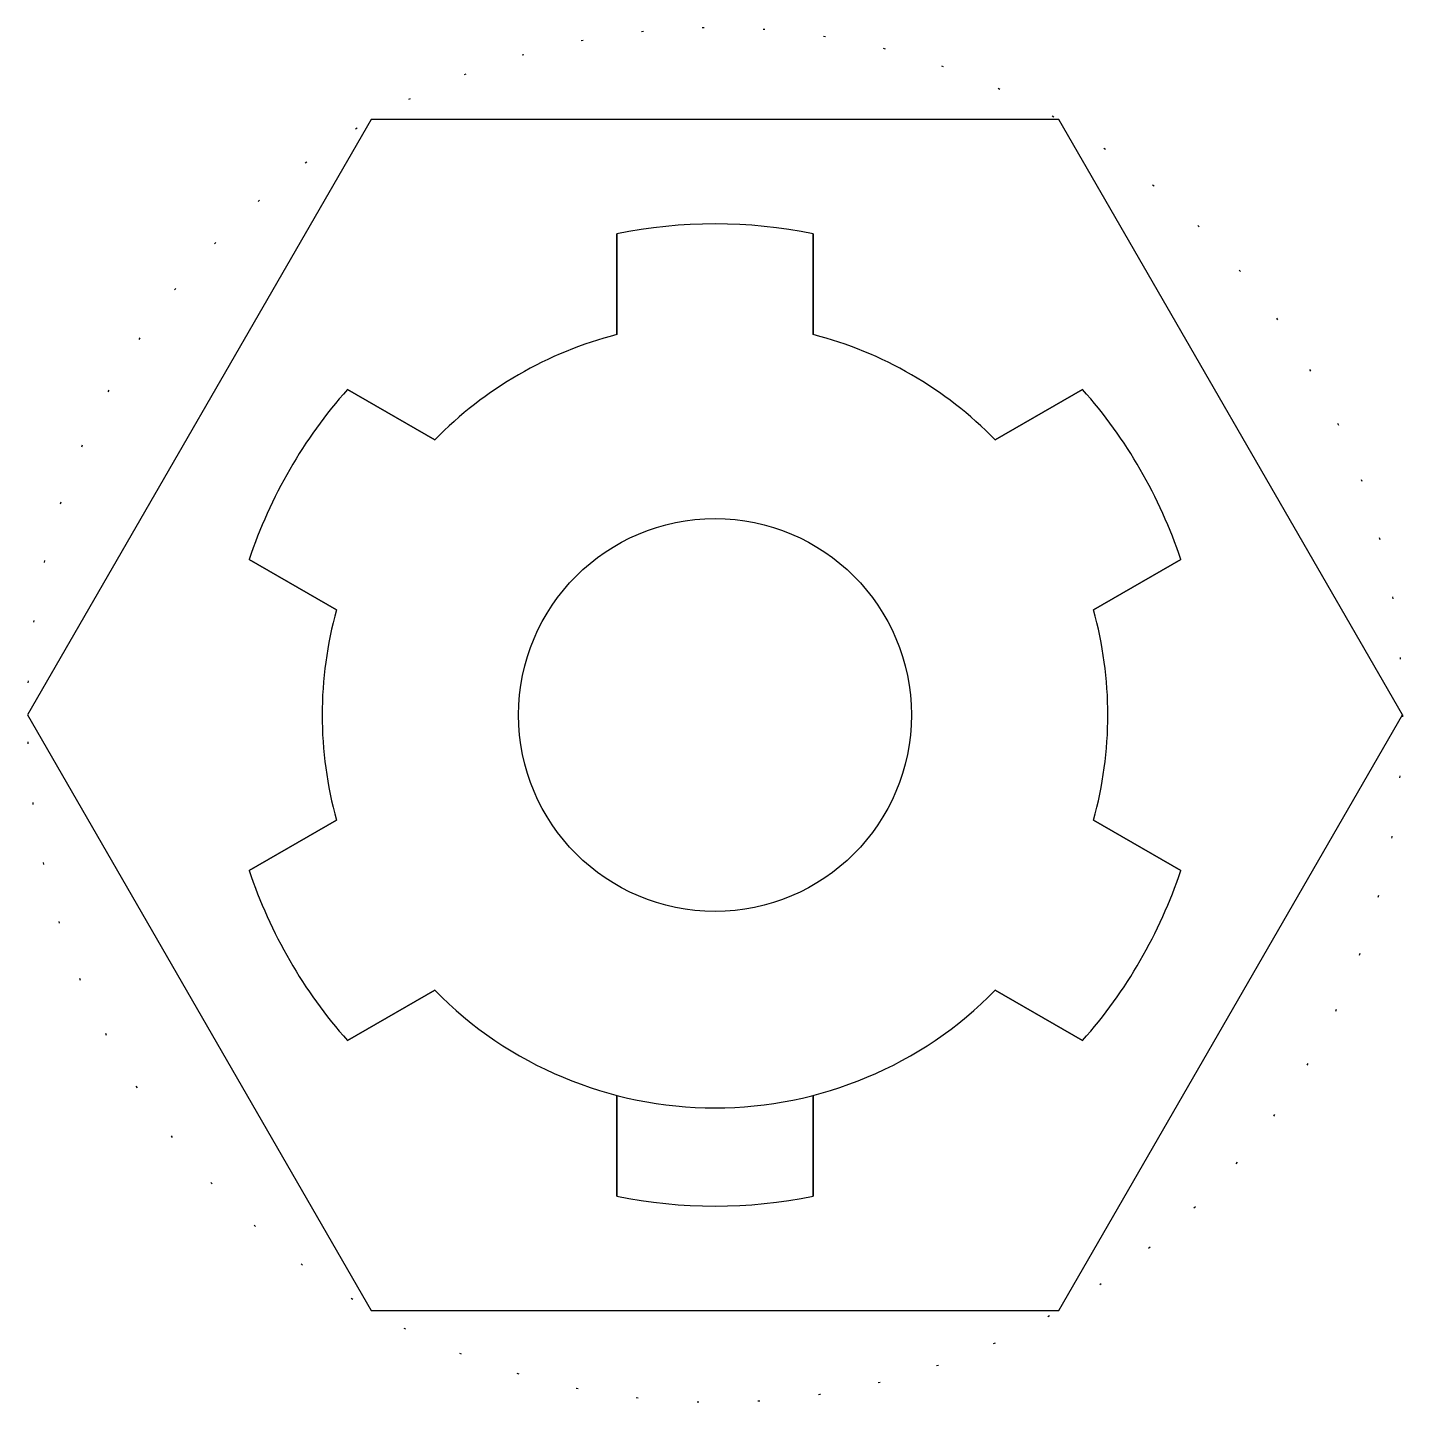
# Model space of a CAD drawing. Header units: millimetres. Extents: x 2683.5 to 2753.5, y 1919.1 to 1989.1.
import ezdxf

# ---------------------------------------------------------------- set-up
doc = ezdxf.new("R2010")
doc.units = ezdxf.units.MM
doc.linetypes.add('ACAD_ISO07W100', pattern=[3, 0, -3])

msp = doc.modelspace()

# ---------------------------------------------------------------- linework, layer by layer
for p, q in [((2713.533, 1978.605), (2713.533, 1973.475)), ((2713.533, 1973.475), (2713.533, 1978.605)), ((2723.533, 1978.605), (2723.533, 1973.475)), ((2723.533, 1973.475), (2723.533, 1978.605)), ((2699.82, 1970.687), (2704.262, 1968.122)), ((2704.262, 1968.122), (2699.82, 1970.687)), ((2737.246, 1970.687), (2732.803, 1968.122)), ((2732.803, 1968.122), (2737.246, 1970.687)), ((2694.82, 1962.027), (2699.262, 1959.462)), ((2699.262, 1959.462), (2694.82, 1962.027)), ((2742.246, 1962.027), (2737.803, 1959.462)), ((2737.803, 1959.462), (2742.246, 1962.027)), ((2694.82, 1946.192), (2699.262, 1948.757)), ((2699.262, 1948.757), (2694.82, 1946.192)), ((2742.246, 1946.192), (2737.803, 1948.757)), ((2737.803, 1948.757), (2742.246, 1946.192)), ((2699.82, 1937.532), (2704.262, 1940.097)), ((2704.262, 1940.097), (2699.82, 1937.532)), ((2737.246, 1937.532), (2732.803, 1940.097)), ((2732.803, 1940.097), (2737.246, 1937.532)), ((2713.533, 1929.615), (2713.533, 1934.745)), ((2713.533, 1934.745), (2713.533, 1929.615)), ((2723.533, 1929.615), (2723.533, 1934.745)), ((2723.533, 1934.745), (2723.533, 1929.615))]:
    msp.add_line(p, q)
msp.add_lwpolyline([(2701.033, 1984.421), (2683.533, 1954.11), (2701.033, 1923.799), (2736.033, 1923.799), (2753.533, 1954.11), (2736.033, 1984.421)], close=True)
at = {"linetype": 'ACAD_ISO07W100'}
msp.add_circle((2718.533, 1954.11), 35, dxfattribs=at)
msp.add_circle((2718.533, 1954.11), 10)
for radius, start, end in [(25, 78.46304, 101.53696), (20, 104.47751, 135.52249), (20, 44.47751, 75.52249), (25, 138.46304, 161.53696), (25, 18.46304, 41.53696), (20, 164.47751, 195.52249), (20, 344.47751, 15.52249), (25, 198.46304, 221.53696), (25, 318.46304, 341.53696), (20, 224.47751, 315.52249), (25, 258.46304, 281.53696)]:
    msp.add_arc((2718.533, 1954.11), radius, start, end)

doc.saveas('drawing.dxf')
